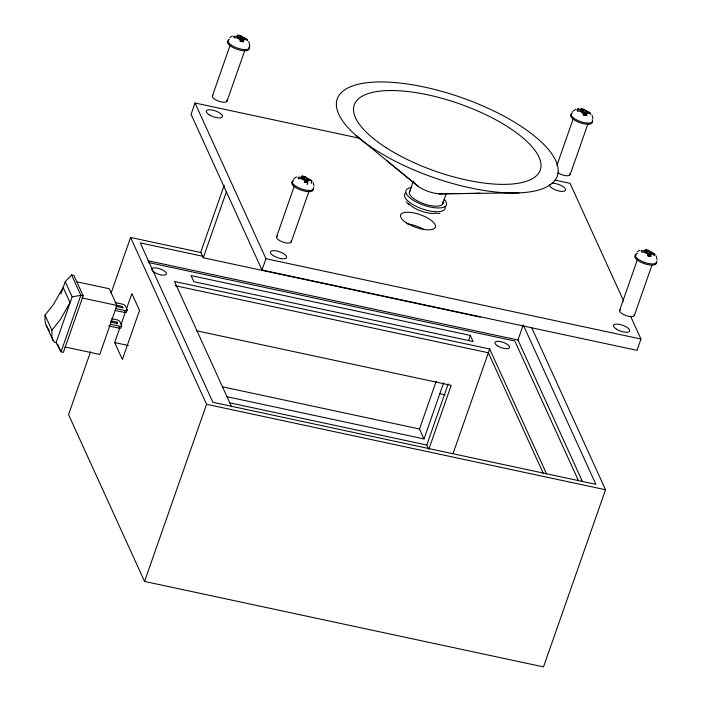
<?xml version="1.0" encoding="UTF-8"?>
<svg xmlns="http://www.w3.org/2000/svg" width="702" height="702" viewBox="0 0 702 702"><rect width="100%" height="100%" fill="white"/><g stroke="black" fill="none" stroke-linecap="round" stroke-linejoin="round"><path stroke-width="1.05" d="M657.116 259.556L656.107 255.844M249.798 46.464L248.824 41.479M53.08 340.523L51.904 336.355L51.913 330.203L60.354 319.542L70.06 302.615L63.18 287.513L53.475 304.44L45.033 315.101L45.025 321.253L45.928 324.859L53.08 340.523L54.519 342.199L56.081 342.532M60.951 293.91L65.242 281.678L71.551 274.93L73.885 275.43L83.178 295.823L63.382 352.36L61.048 351.86L56.072 342.699L72.139 296.823L65.242 281.678M90.558 351.79L68.55 414.61L144.551 581.44L543.506 666.9L605.536 489.759L531.809 327.895M111.109 293.085L130.59 237.469L201.369 252.632M76.579 281.739L109.319 288.75L116.918 305.431L99.763 354.431L64.909 346.963M116.348 324.061L117.006 322.174L110.863 320.867M360.029 138.355L195.024 103.01L191.067 114.312L261.995 270.016L637.012 350.351L640.97 339.04L630.519 316.084M108.687 325.93L118.936 328.124L119.594 326.237A2.834 1.027 19.3 0 0 121.674 325.579L119.831 321.542A2.834 1.027 19.3 0 0 116.637 319.752L111.513 318.655M115.207 310.459L124.43 312.434L125.088 310.547A2.834 1.027 19.3 0 0 127.167 309.889L125.333 305.853A2.834 1.027 19.3 0 0 122.13 304.063L114.961 302.527M126.492 308.889L131.853 293.576L139.531 310.442L122.376 359.442L114.689 342.567L119.7 328.282M121.13 324.201L125.421 311.951M121.674 325.579L121.016 327.465A2.834 1.027 19.3 0 1 118.936 328.124M127.167 309.889L126.509 311.776A2.834 1.027 19.3 0 1 124.43 312.434M212.373 95.998L230.282 44.858M238.452 38.505L239.022 36.873L238.601 35.934A7.617 2.334 -77.9 0 0 237.697 35.144M239.092 39.917L239.672 38.285L237.627 37.847A7.546 6.643 -24.5 0 0 234.275 37.847A14.803 4.537 -77.9 0 0 233.634 36.451A7.31 6.432 -24.5 0 1 234.617 36.293A7.74 6.809 -24.5 0 1 237.022 36.443L239.022 36.873M238.75 38.329L240.119 37.575L240.742 35.784A15.075 13.268 -24.5 0 0 237.697 35.153M240.207 41.041L242.067 37.522L241.628 36.557A7.529 2.308 -77.9 0 0 240.742 35.776M244.875 39.4L242.708 38.935L241.848 41.383L240.47 41.62M227.044 101.132L244.963 49.982M224.219 185.196L200.746 252.211L203.282 257.774L480.229 317.102M203.282 257.774L226.386 191.786M144.551 581.44L206.581 404.299L130.59 237.469M261.995 270.016L265.953 258.713L195.024 103.01M276.562 236.837L294.471 185.688M302.65 179.422L303.22 177.79L302.773 176.807A7.775 2.378 -77.9 0 0 302.15 176.07M302.948 179.247L304.308 178.492L304.949 176.667A15.426 13.566 -24.5 0 0 301.904 176.026M304.949 176.658A7.546 2.308 -77.9 0 1 305.8 177.439L306.256 178.44L304.466 182.573L306.046 182.301L306.897 179.852L309.038 180.309A7.617 6.704 -24.5 0 1 311.846 181.572L311.197 183.406M307.134 184.696L307.757 182.906A15.075 13.268 -24.5 0 0 304.712 182.274A7.617 2.334 -77.9 0 0 304.291 180.142L303.861 179.203L301.86 178.773A7.74 6.809 -24.5 0 0 299.456 178.624A7.31 6.432 -24.5 0 0 298.473 178.773A14.803 4.537 -77.9 0 0 297.832 177.36A7.546 6.643 -24.5 0 1 301.176 177.36L303.22 177.79M291.207 242.041L309.117 190.9M409.345 192.488L413.302 181.177M442.558 204.142L446.191 193.778M226.834 396.691L423.999 438.925L419.489 429.01L436.135 381.476M423.999 438.925L443.664 382.792M428.378 448.525L426.79 445.042L448.183 383.95M428.773 449.403L451.211 385.328L196.174 330.695M468.55 340.496L470.331 335.407L191.067 275.579L193.857 281.695L473.122 341.523L470.331 335.407M453.071 453.501L489.671 348.999L174.491 281.484L231.406 406.405M556.923 165.365L573.043 119.331M581.686 112.03L582.256 110.398L581.818 109.433A7.529 2.308 -77.9 0 0 580.94 108.652A15.075 13.268 -24.5 0 1 583.967 109.328A7.617 2.334 -77.9 0 1 584.863 110.117L585.293 111.048L583.941 114.031M582.327 113.443L582.897 111.802L580.729 111.337A7.529 6.625 -24.5 0 0 577.535 111.302A15.541 4.765 -77.9 0 0 576.886 109.916A7.617 6.704 -24.5 0 1 580.124 109.942L582.256 110.398M581.993 111.846L583.344 111.109L583.967 109.328M587.978 112.89L585.942 112.46L585.082 114.909L583.704 115.146M570.138 174.666L588.048 123.517M582.423 481.484L517.971 340.005L523.253 324.929L595.875 484.345L212.873 402.299L140.26 242.892L203.378 256.405M619.647 310.372L637.556 259.222M645.875 252.948L646.454 251.316L645.989 250.307A7.546 2.308 -77.9 0 0 645.147 249.526A15.426 13.566 -24.5 0 1 648.174 250.202L647.542 252.018L645.182 252.553M648.42 250.245A7.775 2.378 -77.9 0 1 649.043 250.991L649.49 251.965L647.63 255.484M649.49 251.965L651.526 252.404A7.546 6.643 -24.5 0 1 654.413 253.729A14.803 4.537 -77.9 0 1 655.045 255.159A7.31 6.432 -24.5 0 0 654.299 254.633A7.74 6.809 -24.5 0 0 652.132 253.808L650.131 253.378L649.271 255.826L648.288 255.993M653.781 255.519L654.404 253.738M634.327 315.496L651.877 265.382M572.604 111.486L575.745 109.249M293.673 178.861L296.428 176.816M584.362 113.575L583.344 111.109M583.792 114.189L583.292 114.716L585.354 115.163M637.153 251.965L639.645 250.254M229.87 37.592L232.362 35.881M577.377 108.792L578.931 108.599M437.636 213.68L439.996 213.215M72.139 296.823L80.844 295.323L83.178 295.823M650.71 254.308L650.605 254.308A7.617 2.334 -77.9 0 1 650.991 256.441A15.075 13.268 -24.5 0 0 647.955 255.774A7.529 2.308 -77.9 0 0 647.534 253.694L647.095 252.72L644.962 252.264A7.617 6.704 -24.5 0 0 641.725 252.237A15.541 4.765 -77.9 0 0 641.084 250.816A7.529 6.625 -24.5 0 1 644.278 250.851L646.454 251.316M475.21 193.392L519.015 192.875M242.067 37.522L244.199 37.978A7.617 6.704 -24.5 0 1 247.007 39.242A15.541 4.765 -77.9 0 1 247.648 40.646A7.529 6.625 -24.5 0 0 244.875 39.409A4.238 1.544 19.3 0 1 243.62 39.935A4.08 1.483 19.3 0 1 243.164 39.935L242.708 38.935M585.293 111.048L587.302 111.478A7.74 6.809 -24.5 0 1 589.461 112.302A7.31 6.432 -24.5 0 1 590.215 112.829A14.803 4.537 -77.9 0 1 590.856 114.233A7.546 6.643 -24.5 0 0 587.978 112.899M240.058 41.199L242.12 41.637M555.045 180.124L570.042 183.336L623.692 301.114M306.256 178.44L308.432 178.905A7.529 6.625 -24.5 0 1 311.205 180.151A15.541 4.765 -77.9 0 1 311.837 181.581M650.693 254.861L648.63 254.414L647.542 252.018M307.458 181.335L305.396 180.888L304.308 178.492M304.256 182.116L306.309 182.555M647.49 255.633L649.543 256.081M265.953 258.713L640.97 339.04M147.815 260.714L517.971 340.005M148.385 262.504L514.829 341.005L578.483 480.738M175.316 285.714L488.346 352.764L543.453 473.727M116.356 305.177L122.499 306.484L123.122 307.853L115.953 306.318M82.073 297.964L116.918 305.431M115.865 308.573L125.088 310.547M110.46 322.007L117.62 323.543L117.006 322.174M439.838 393.699L445.05 394.814M110.372 324.263L119.594 326.237M114.689 342.567L128.343 345.498M222.315 386.776L419.489 429.01M229.615 402.808L426.79 445.042M206.581 404.299L605.536 489.759M416.067 184.6L356.037 135.495M386.337 160.31L418.155 186.337M406.247 201.948L408.915 204.686M46.2 325.421L49.359 330.87M585.942 112.46L586.381 113.434A7.775 2.378 -77.9 0 1 586.758 114.9M650.131 253.378L650.561 254.308M582.897 111.802L583.353 112.811A4.08 1.483 19.3 0 1 582.8 112.583A4.247 1.544 19.3 0 1 580.668 111.32M489.671 348.999L546.577 473.92M306.897 179.852L307.336 180.809A7.529 2.308 -77.9 0 1 307.766 182.897M240.119 37.575L241.207 39.97M239.672 38.285L240.11 39.259A7.775 2.378 -77.9 0 1 240.488 40.725L240.54 41.304A15.426 13.566 -24.5 0 1 243.576 41.953A7.546 2.308 -77.9 0 0 243.164 39.944M71.551 274.93L80.844 295.323L61.048 351.86L57.503 344.094M45.033 315.101L51.913 330.203M592.049 115.242L592.953 118.559M313.127 182.625L314.022 185.933M586.758 114.9L586.811 115.479A15.426 13.566 -24.5 0 0 583.774 114.83A7.546 2.308 -77.9 0 0 583.353 112.811M442.778 201.755A17.673 6.423 19.3 0 1 424.728 204.063A17.673 6.423 19.3 0 1 410.161 190.891M444.164 199.315A21.429 7.783 19.3 0 1 437.443 207.95A21.429 7.783 19.3 0 1 410.389 198.236A21.429 7.783 19.3 0 1 411.697 187.662M444.19 193.427A17.673 6.423 19.3 0 1 427.351 191.119A17.673 6.423 19.3 0 1 414.145 182.16M445.068 206.616A21.429 7.783 19.3 0 1 422.262 208.88A21.429 7.783 19.3 0 1 405.817 192.883M436.705 213.075A17.138 6.221 19.3 0 1 408.836 203.782M226.825 99.877A7.775 2.826 19.3 0 1 219.129 101.351A7.775 2.826 19.3 0 1 213.004 95.305M249.245 46.367A11.32 4.115 19.3 0 1 237.127 47.982A11.32 4.115 19.3 0 1 229.449 39.233M248.833 47.543A11.32 4.115 19.3 0 1 237.25 49.351A11.32 4.115 19.3 0 1 228.545 40.646M240.066 39.259A4.238 1.544 19.3 0 1 237.917 38.119M236.943 36.416A4.238 1.544 19.3 0 1 238.189 35.907M241.593 36.53A4.238 1.544 19.3 0 1 243.884 37.724M237.969 38.127A4.089 1.483 19.3 0 1 237.627 37.847M243.91 37.75A4.054 1.474 19.3 0 1 244.199 37.978M569.787 173.166A7.775 2.826 19.3 0 1 566.953 175.754A7.775 2.826 19.3 0 1 557.941 172.832M592.181 119.568A11.32 4.115 19.3 0 1 580.58 121.604A11.32 4.115 19.3 0 1 572.516 112.741M592.163 121.683A11.32 4.115 19.3 0 1 579.685 122.604A11.32 4.115 19.3 0 1 571.603 114.163M587.846 113.075A4.247 1.544 19.3 0 1 586.381 113.434M580.177 109.749A4.247 1.544 19.3 0 1 581.765 109.389M585.284 110.249A4.247 1.544 19.3 0 1 587.302 111.451M634.266 314.575A7.775 2.826 19.3 0 1 625.675 315.461A7.775 2.826 19.3 0 1 620.629 309.512M656.703 261.197A11.32 4.115 19.3 0 1 643.357 261.96A11.32 4.115 19.3 0 1 637.328 253.413M656.107 261.916A11.32 4.115 19.3 0 1 643.988 263.531A11.32 4.115 19.3 0 1 636.31 254.782M647.534 253.685A4.247 1.544 19.3 0 1 645.243 252.492A4.054 1.474 19.3 0 1 644.962 252.264M644.252 250.816A4.247 1.544 19.3 0 1 645.507 250.281A4.08 1.483 19.3 0 1 645.989 250.307M652.132 253.799A4.221 1.536 19.3 0 1 650.894 254.299M649.025 250.974A4.221 1.536 19.3 0 1 651.166 252.106M651.184 252.211A4.036 1.465 19.3 0 1 651.517 252.483M291.076 240.891A7.775 2.826 19.3 0 1 282.853 242.067A7.775 2.826 19.3 0 1 277.457 236.047M313.504 187.416A11.32 4.115 19.3 0 1 301.14 188.803A11.32 4.115 19.3 0 1 293.594 180.124M313.092 188.592A11.32 4.115 19.3 0 1 300.728 189.979A11.32 4.115 19.3 0 1 293.182 181.3M308.915 180.449A4.247 1.544 19.3 0 1 307.336 180.809M306.37 177.641A4.247 1.544 19.3 0 1 308.432 178.887M303.869 179.966A4.221 1.536 19.3 0 1 301.86 178.773M301.325 177.167A4.221 1.536 19.3 0 1 302.781 176.807M305.8 177.439A4.08 1.483 19.3 0 1 306.362 177.659M551.684 183.292A8.573 3.115 19.3 0 1 564.741 188.031A8.573 3.115 19.3 0 1 558.687 190.935A8.573 3.115 19.3 0 1 549.42 184.38M407.344 223.824A18.427 6.695 19.3 0 1 423.604 229.291M480.177 193.348L439.145 193.796L480.177 193.348M379.326 152.325A116.593 42.357 19.3 0 0 557.177 176.351A116.593 42.357 19.3 0 0 405.282 83.696A116.593 42.357 19.3 0 0 379.326 152.325M385.986 147.595A98.543 35.793 19.3 0 0 539.347 172.069A98.543 35.793 19.3 0 0 416.462 92.708A98.543 35.793 19.3 0 0 385.986 147.595M616.435 329.177A8.573 3.115 19.3 0 0 629.676 331.16A8.573 3.115 19.3 0 0 618.804 324.289A8.573 3.115 19.3 0 0 616.435 329.177M273.332 255.677A8.573 3.115 19.3 0 0 286.574 257.669A8.573 3.115 19.3 0 0 275.702 250.798A8.573 3.115 19.3 0 0 273.332 255.677M209.161 114.803A8.573 3.115 19.3 0 0 222.402 116.795A8.573 3.115 19.3 0 0 211.521 109.924A8.573 3.115 19.3 0 0 209.161 114.803M406.809 223.096A18.427 6.695 19.3 0 0 435.284 227.378A18.427 6.695 19.3 0 0 411.898 212.601A18.427 6.695 19.3 0 0 406.809 223.096M497.569 345.867A7.713 2.799 19.3 0 0 509.485 347.657A7.713 2.799 19.3 0 0 499.692 341.47A7.713 2.799 19.3 0 0 497.569 345.867M154.466 272.376A7.713 2.799 19.3 0 0 166.383 274.166A7.713 2.799 19.3 0 0 156.59 267.98A7.713 2.799 19.3 0 0 154.466 272.376"/></g></svg>
